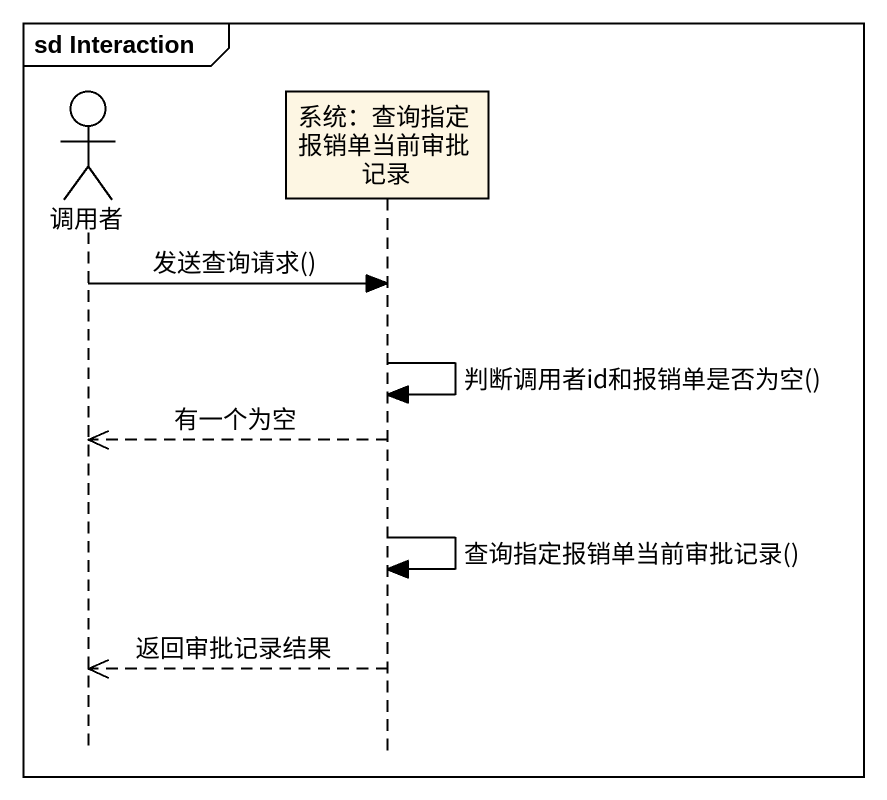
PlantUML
@startuml
mainframe sd Interaction
hide footbox
actor 调用者
participant "系统：查询指定报销单当前审批记录" as 系统_查询指定报销单当前审批记录

调用者 -> 系统_查询指定报销单当前审批记录 : 发送查询请求()
系统_查询指定报销单当前审批记录 -> 系统_查询指定报销单当前审批记录 : 判断调用者id和报销单是否为空()
系统_查询指定报销单当前审批记录 -->> 调用者 : 有一个为空
系统_查询指定报销单当前审批记录 -> 系统_查询指定报销单当前审批记录 : 查询指定报销单当前审批记录()
系统_查询指定报销单当前审批记录 -->> 调用者 : 返回审批记录结果
@enduml
